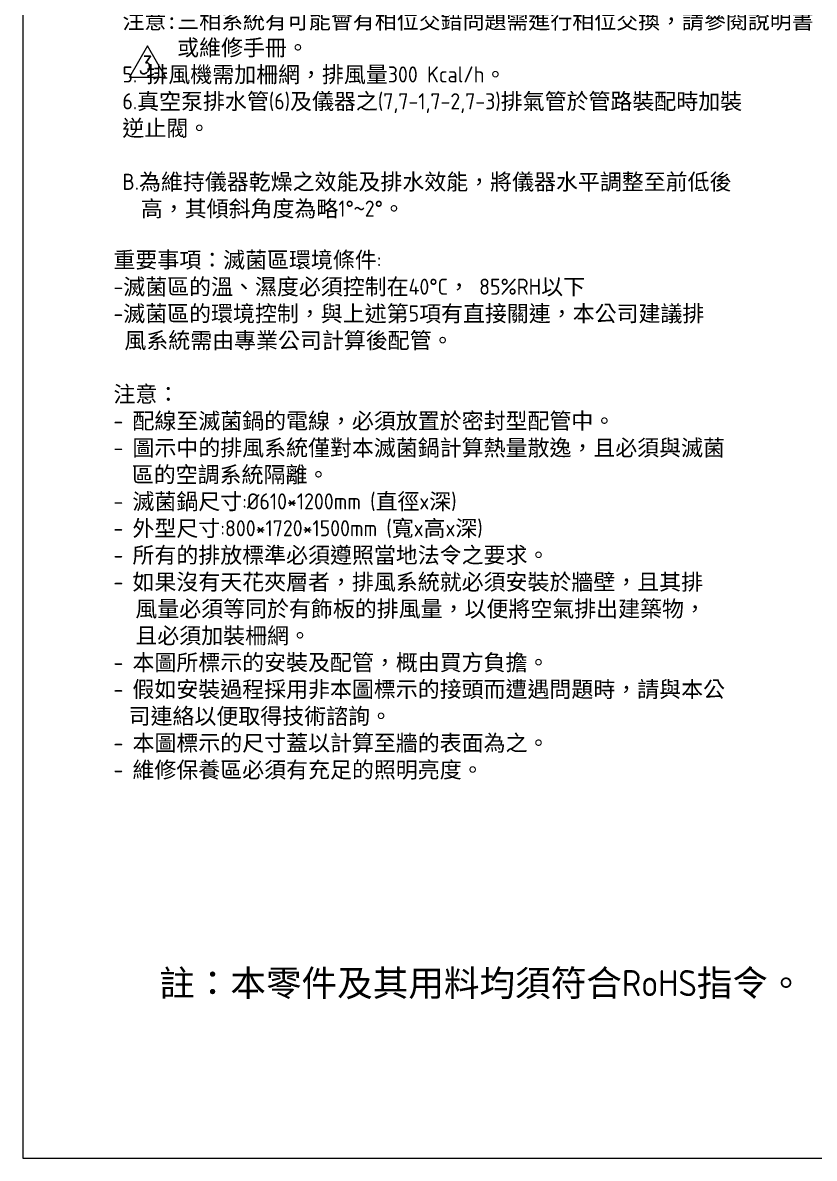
# Model space of a CAD drawing. Header units: millimetres. Extents: x -232689 to -212004, y -12246 to -4006.
# Drawn here: x -223724 to -220083, y -12246 to -7026 of the extents above; entities that cross this region are included whole.
import ezdxf

# ---------------------------------------------------------------- set-up
doc = ezdxf.new("R2010")
doc.units = ezdxf.units.MM
doc.layers.get('0').update_dxf_attribs({"lineweight": 25})
for name, color, linetype, lineweight in [('D', 3, 'Continuous', 13), ('F', 7, 'Continuous', 15), ('T', 4, 'Continuous', 15)]:
    doc.layers.add(name, color=color, linetype=linetype, lineweight=lineweight)
doc.styles.add('STU25', font='isocp2.shx')
doc.styles.add('Text', font='romans.shx', dxfattribs={"width": 0.8, "oblique": 10})

msp = doc.modelspace()

# ---------------------------------------------------------------- linework, layer by layer
at = {"layer": 'F', "color": 6}
msp.add_lwpolyline([(-223723.919, -4005.993), (-223723.919, -12245.993), (-212003.919, -12245.993), (-212003.919, -4005.993)], close=True, dxfattribs=at)
msp.add_lwpolyline([(-223723.919, -4005.993), (-223723.919, -12245.993), (-212003.919, -12245.993), (-212003.919, -4005.993)], close=True, dxfattribs=at)
at = {"layer": 'F', "color": 7}
msp.add_lwpolyline([(-223149.878, -7133.199), (-223232.981, -7277.137), (-223066.775, -7277.137)], close=True, dxfattribs=at)

# ---------------------------------------------------------------- texts
at = {"insert": (-223096.084, -11380.725), "char_height": 120.00771, "attachment_point": 1, "style": 'STU25'}
msp.add_mtext('{\\f標楷體|b0|i0|c136|p65;註：本零件及其用料均須符合}RoHS{\\f標楷體|b0|i0|c136|p65;指令。}', dxfattribs=at)
at = {"layer": 'D', "color": 11, "char_height": 74, "attachment_point": 1, "style": 'STU25'}
for s, insert in [('1.{\\f標楷體|b0|i0|c136|p65;冷水管路接頭}({\\f標楷體|b0|i0|c136|p65;真空泵供水}){\\f標楷體|b0|i0|c136|p65;：}%%C1/2"{\\f標楷體|b0|i0|c136|p65;，水溫}25%%DC{\\f標楷體|b0|i0|c136|p65;，每一行程總耗水量\\P 約}10{\\f標楷體|b0|i0|c136|p65;~}300{\\f標楷體|b0|i0|c136|p65;公升}({\\f標楷體|b0|i0|c136|p65;耗水量依乾燥行程時間而定}){\\f標楷體|b0|i0|c136|p65;真空泵每分鐘耗水量約}10\\P{\\f???|b0|i0|c0|p65; \\f標楷體|b0|i0|c136|p65;公升、水壓}0.5{\\f標楷體|b0|i0|c136|p65;~}10 bar{\\f標楷體|b0|i0|c136|p65;、水硬度}0.9%%DfH(0.09mmol/L){\\f標楷體|b0|i0|c136|p65;、}pH 7{\\f標楷體|b0|i0|c136|p65;~}9{\\f標楷體|b0|i0|c136|p65;、水含\\P 氯量\\f新細明體|b0|i0|c136|p18;≦}0.1 mg/l{\\f標楷體|b0|i0|c136|p65;，管路可安置於牆內，但須配有可隨時取得的鑰匙。}\\P2.{\\f標楷體|b0|i0|c136|p65;蒸氣產生器出水：}%%C1/2" {\\f標楷體|b0|i0|c136|p65;，水溫}25 %%DC{\\f標楷體|b0|i0|c136|p65;，每一滅菌行程大約消耗}13\\P{\\f???|b0|i0|c0|p65; \\f標楷體|b0|i0|c136|p65;公升，水壓}0.5{\\f標楷體|b0|i0|c136|p65;~}10 bar{\\f標楷體|b0|i0|c136|p65;，水硬度}0.2%%DfH(0.02mmol/L){\\f標楷體|b0|i0|c136|p65;，酸鹼質}pH 5{\\f標楷體|b0|i0|c136|p65;~}7{\\f標楷體|b0|i0|c136|p65;，\\P 導電率\\f新細明體|b0|i0|c136|p18;≦}15{\\f新細明體|b0|i0|c136|p16;μ}S/cm{\\f標楷體|b0|i0|c136|p65;管路可安置於牆內，但須配有可隨時取得的鑰匙。\\P\\P注意：維修或清潔保養時，如將蒸汽產生器的水排放後，必須要\\P      另外加計}15{\\f標楷體|b0|i0|c136|p65;公升水量。}\\P3.{\\f標楷體|b0|i0|c136|p65;排水管路}%%C1"{\\f標楷體|b0|i0|c136|p65;以上金屬管，必須抗腐蝕}2"G{\\f標楷體|b0|i0|c136|p65;，並且需耐}100%%DC{\\f標楷體|b0|i0|c136|p65;以上。} \\P4.{\\f標楷體|b0|i0|c136|p65;電氣控制箱，}12kW{\\f標楷體|b0|i0|c136|p65;，線長}4 m{\\f標楷體|b0|i0|c136|p65;。}({\\f標楷體|b0|i0|c136|p65;配線至滅菌鍋}) \\P\\P\\P\\P{\\f標楷體|b0|i0|c136|p65;注意:配線請依當地法規規定配置。\\P\\fDFKai-SB|b0|i0|c136|p65;注意:三相系統有可能會有相位交錯問題需進行相位交換，請參閱說明書\\P     或維修手冊。}\\P5. {\\f標楷體|b0|i0|c136|p65;排風機需加柵網，排風量}300 Kcal/h{\\f標楷體|b0|i0|c136|p65;。}\\P6.{\\f標楷體|b0|i0|c136|p65;真空泵排水管}(6){\\f標楷體|b0|i0|c136|p65;及儀器之}(7,7-1,7-2,7-3){\\f標楷體|b0|i0|c136|p65;排氣管於管路裝配時加裝\\P逆止閥。\\P}\\PB.{\\f標楷體|b0|i0|c136|p65;為維持儀器乾燥之效能及排水效能，將儀器水平調整至前低後}\\P  {\\f標楷體|b0|i0|c136|p65;高，其傾斜角度為略}1%%D{\\f標楷體|b0|i0|c136|p65;~}2%%D{\\f標楷體|b0|i0|c136|p65;。}', (-223265.266, -5006.716)), ('{\\f標楷體|b0|i0|c136|p65;重要事項：滅菌區環境條件}:\\P-{\\f標楷體|b0|i0|c136|p65;滅菌區的溫、濕度必須控制在}40%%DC{\\f標楷體|b0|i0|c136|p65;，} 85%RH{\\f標楷體|b0|i0|c136|p65;以下\\P}-{\\f標楷體|b0|i0|c136|p65;滅菌區的環境控制，與上述第}5{\\f標楷體|b0|i0|c136|p65;項有直接關連，本公司建議排\\P 風系統需由專業公司計算後配管。\\P\\P注意：\\P}- {\\f標楷體|b0|i0|c136|p65;配線至滅菌鍋的電線，必須放置於密封型配管中。\\P}- {\\f標楷體|b0|i0|c136|p65;圖示中的排風系統僅對本滅菌鍋計算熱量散逸，且必須與滅菌\\P}  {\\f標楷體|b0|i0|c136|p65;區的空調系統隔離。\\P}- {\\f標楷體|b0|i0|c136|p65;滅菌鍋尺寸}:%%C610*1200mm ({\\f標楷體|b0|i0|c136|p65;直徑}x{\\f標楷體|b0|i0|c136|p65;深})\\P- {\\f標楷體|b0|i0|c136|p65;外型尺寸}:800*1720*1500mm ({\\f標楷體|b0|i0|c136|p65;寬}x{\\f標楷體|b0|i0|c136|p65;高}x{\\f標楷體|b0|i0|c136|p65;深})\\P- {\\f標楷體|b0|i0|c136|p65;所有的排放標準必須遵照當地法令之要求。\\P}- {\\f標楷體|b0|i0|c136|p65;如果沒有天花夾層者，排風系統就必須安裝於牆壁，且其排\\P  風量必須等同於有飾板的排風量，以便將空氣排出建築物，\\P  且必須加裝柵網。\\P}- {\\f標楷體|b0|i0|c136|p65;本圖所標示的安裝及配管，概由買方負擔。\\P}- {\\f標楷體|b0|i0|c136|p65;假如安裝過程採用非本圖標示的接頭而遭遇問題時，請與本公\\P} {\\f???|b0|i0|c0|p65; \\f標楷體|b0|i0|c136|p65;司連絡以便取得技術諮詢。\\P}- {\\f標楷體|b0|i0|c136|p65;本圖標示的尺寸蓋以計算至牆的表面為之。\\P}- {\\f標楷體|b0|i0|c136|p65;維修保養區必須有充足的照明亮度。}', (-223306.564, -8079.408))]:
    msp.add_mtext(s, dxfattribs=dict(at, insert=insert))
at = {"layer": 'D', "insert": (-221767.988, -9252.22), "char_height": 10, "attachment_point": 9, "style": 'STU25'}
msp.add_mtext('\\A1;  ', dxfattribs=at)
at = {"layer": 'T', "lineweight": 20, "style": 'Text', "oblique": 10, "width": 0.8}
msp.add_text('3', height=80, dxfattribs=at).set_placement((-223193.378, -7260.711))

doc.saveas('drawing.dxf')
